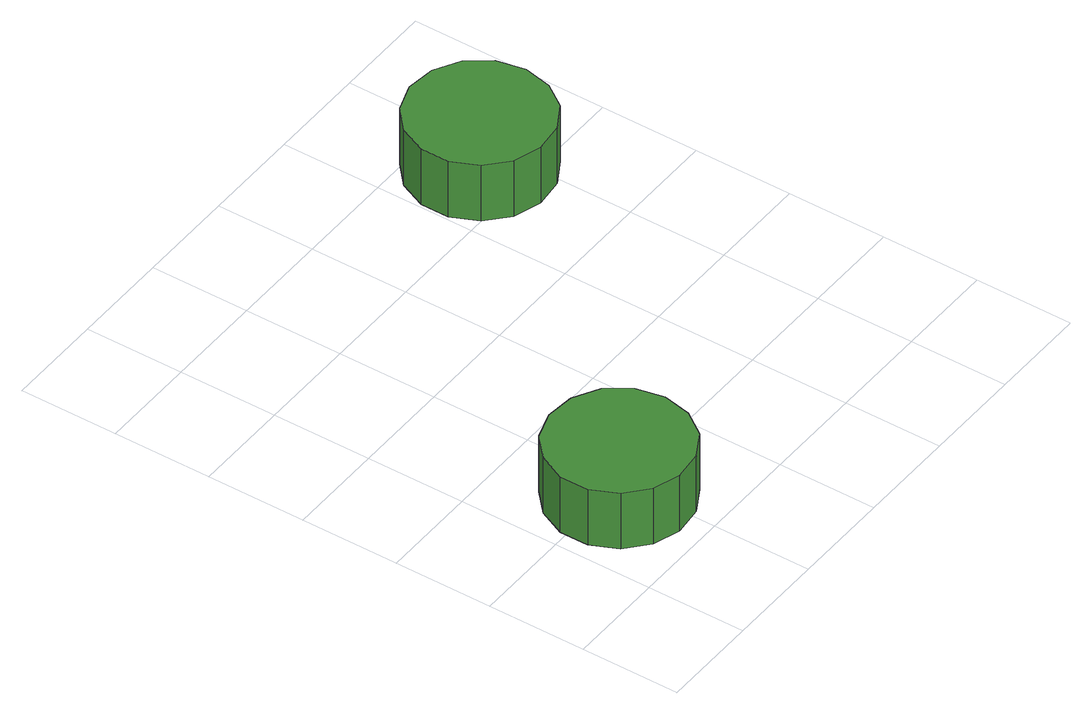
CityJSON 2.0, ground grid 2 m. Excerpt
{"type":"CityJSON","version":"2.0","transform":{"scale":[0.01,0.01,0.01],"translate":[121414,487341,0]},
"CityObjects":{
"tree1":{"type":"SolitaryVegetationObject","attributes":{"function":"something"},"geometry":[{"type":"MultiSurface","lod":"1","boundaries":[[[0,1,2,3,4,5,6,7,8,9,10,11,12,13,14]],[[15,16,17,18,19,20,21,22,23,24,25,26,27,28,29]],[[0,29,28,1]],[[1,28,27,2]],[[2,27,26,3]],[[3,26,25,4]],[[4,25,24,5]],[[5,24,23,6]],[[6,23,22,7]],[[7,22,21,8]],[[8,21,20,9]],[[9,20,19,10]],[[10,19,18,11]],[[11,18,17,12]],[[12,17,16,13]],[[13,16,15,14]],[[14,15,29,0]]]}]},
"tree2":{"type":"SolitaryVegetationObject","attributes":{"function":"something"},"geometry":[{"type":"MultiSurface","lod":"1","boundaries":[[[30,31,32,33,34,35,36,37,38,39,40,41,42,43,44]],[[45,46,47,48,49,50,51,52,53,54,55,56,57,58,59]],[[30,59,58,31]],[[31,58,57,32]],[[32,57,56,33]],[[33,56,55,34]],[[34,55,54,35]],[[35,54,53,36]],[[36,53,52,37]],[[37,52,51,38]],[[38,51,50,39]],[[39,50,49,40]],[[40,49,48,41]],[[41,48,47,42]],[[42,47,46,43]],[[43,46,45,44]],[[44,45,59,30]]]}]}
},
"vertices":[
[312,183,185],[300,240,185],[266,288,185],[215,317,185],[156,323,185],[100,305,185],[57,266,185],[33,212,185],[33,154,185],[57,100,185],[100,61,185],[156,43,185],[215,49,185],[266,78,185],[300,126,185],[300,126,56],[266,78,56],[215,49,56],[156,43,56],[100,61,56],[57,100,56],[33,154,56],[33,212,56],[57,266,56],[100,305,56],[156,323,56],[215,317,56],[266,288,56],[300,240,56],[312,183,56],
[882,880,190],[870,938,190],[836,985,190],[785,1014,190],[726,1021,190],[670,1002,190],[627,963,190],[603,909,190],[603,851,190],[627,797,190],[670,758,190],[726,740,190],[785,746,190],[836,775,190],[870,823,190],[870,823,61],[836,775,61],[785,746,61],[726,740,61],[670,758,61],[627,797,61],[603,851,61],[603,909,61],[627,963,61],[670,1002,61],[726,1021,61],[785,1014,61],[836,985,61],[870,938,61],[882,880,61]
]}
